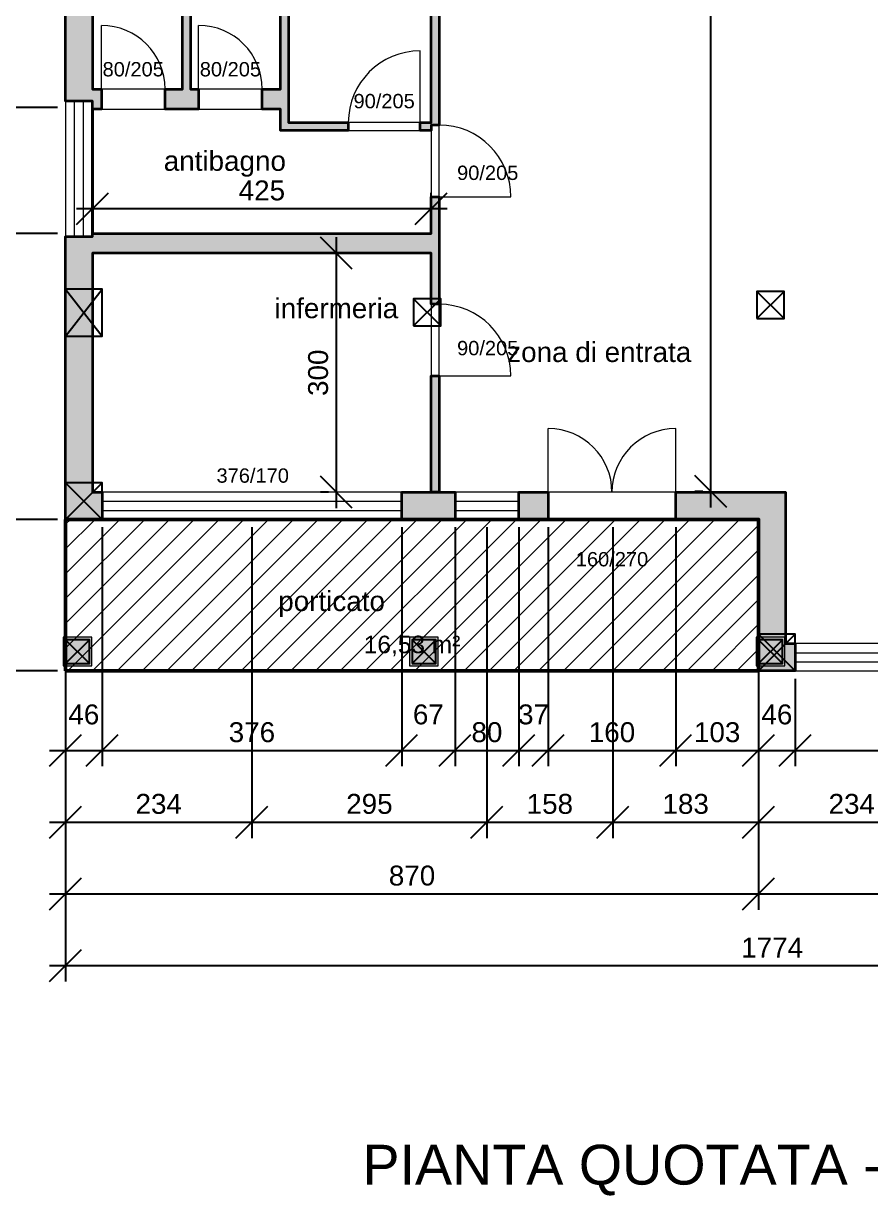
# Model space of a CAD drawing. Header units: millimetres. Extents: x 23 to 299, y 5 to 130.
# Drawn here: x 88.11 to 98.74, y 95.45 to 110.17 of the extents above; entities that cross this region are included whole.
import ezdxf
from ezdxf.enums import TextEntityAlignment as Align

# ---------------------------------------------------------------- set-up
doc = ezdxf.new("R2010")
doc.units = ezdxf.units.MM
doc.linetypes.add('DASHED', pattern=[1.524, 1.27, -0.254])
doc.layers.get('0').update_dxf_attribs({"lineweight": 25})
for name, color, linetype, lineweight in [('MURI', 8, 'Continuous', 35), ('PILASTRI', 7, 'Continuous', 25), ('PORTE', 3, 'Continuous', 18), ('PORTICATO', 4, 'Continuous', 25), ('PORTICATO_RETINO', 4, 'Continuous', 18), ('QUOTE', 5, 'Continuous', 13), ('SERRAMENTI', 4, 'Continuous', 18), ('TESTI', 7, 'Continuous', 18)]:
    doc.layers.add(name, color=color, linetype=linetype, lineweight=lineweight)
doc.styles.add('ARIAL', font='arial.ttf')
doc.dimstyles.new('Q100', dxfattribs={"dimscale": 100, "dimtxt": 0.0025, "dimasz": 2.5, "dimexe": 0.002, "dimexo": 0.001, "dimgap": 0.001, "dimtad": 1, "dimlfac": 100, "dimtxsty": 'ARIAL', "dimtsz": 0.002, "dimcen": 2.5, "dimdle": 0.002, "dimclrd": 5, "dimclre": 5, "dimclrt": 5, "dimazin": 3, "dimtfac": 1, "dimtmove": 0, "dimatfit": 3, "dimarcsym": 0})

# ---------------------------------------------------------------- blocks, each defined once
blk = doc.blocks.new('*D121')
at = {"layer": 'Defpoints', "color": 0, "transparency": 16777216}
for p in [(88.635, 103.941), (89.095, 103.941), (89.095, 101.041)]:
    blk.add_point(p, dxfattribs=at)
at = {"layer": 'QUOTE', "color": 5, "lineweight": -2, "transparency": 16777216}
for p, q in [((88.635, 103.841), (88.635, 100.841)), ((89.095, 103.841), (89.095, 100.841)), ((88.435, 100.841), (88.835, 101.241)), ((88.895, 100.841), (89.295, 101.241)), ((88.435, 101.041), (89.295, 101.041))]:
    blk.add_line(p, q, dxfattribs=at)
at = {"layer": 'QUOTE', "color": 5, "transparency": 16777216, "insert": (88.865, 101.491), "char_height": 0.25, "attachment_point": 5, "style": 'ARIAL'}
blk.add_mtext('46', dxfattribs=at)
blk = doc.blocks.new('*D122')
at = {"lineweight": -2, "transparency": 16777216}
for p, q in [((89.095, 103.841), (89.095, 100.841)), ((92.855, 103.841), (92.855, 100.841)), ((88.895, 100.841), (89.295, 101.241)), ((92.655, 100.841), (93.055, 101.241)), ((88.895, 101.041), (93.055, 101.041))]:
    blk.add_line(p, q, dxfattribs=at)
at = {"layer": 'Defpoints', "color": 0, "transparency": 16777216}
for p in [(89.095, 103.941), (92.855, 103.941), (92.855, 101.041)]:
    blk.add_point(p, dxfattribs=at)
at = {"transparency": 16777216, "insert": (90.975, 101.268), "char_height": 0.25, "attachment_point": 5, "style": 'ARIAL'}
blk.add_mtext('376', dxfattribs=at)
blk = doc.blocks.new('*D123')
at = {"layer": 'Defpoints', "color": 0, "transparency": 16777216}
for p in [(92.855, 103.941), (93.525, 103.941), (93.525, 101.041)]:
    blk.add_point(p, dxfattribs=at)
at = {"layer": 'QUOTE', "color": 5, "lineweight": -2, "transparency": 16777216}
for p, q in [((92.855, 103.841), (92.855, 100.841)), ((93.525, 103.841), (93.525, 100.841)), ((92.655, 100.841), (93.055, 101.241)), ((93.325, 100.841), (93.725, 101.241)), ((92.655, 101.041), (93.725, 101.041))]:
    blk.add_line(p, q, dxfattribs=at)
at = {"layer": 'QUOTE', "color": 5, "transparency": 16777216, "insert": (93.19, 101.491), "char_height": 0.25, "attachment_point": 5, "style": 'ARIAL'}
blk.add_mtext('67', dxfattribs=at)
blk = doc.blocks.new('*D124')
at = {"lineweight": -2, "transparency": 16777216}
for p, q in [((93.525, 103.841), (93.525, 100.841)), ((94.325, 103.841), (94.325, 100.841)), ((93.325, 100.841), (93.725, 101.241)), ((94.125, 100.841), (94.525, 101.241)), ((93.325, 101.041), (94.525, 101.041))]:
    blk.add_line(p, q, dxfattribs=at)
at = {"layer": 'Defpoints', "color": 0, "transparency": 16777216}
for p in [(93.525, 103.941), (94.325, 103.941), (94.325, 101.041)]:
    blk.add_point(p, dxfattribs=at)
at = {"transparency": 16777216, "insert": (93.925, 101.268), "char_height": 0.25, "attachment_point": 5, "style": 'ARIAL'}
blk.add_mtext('80', dxfattribs=at)
blk = doc.blocks.new('*D125')
at = {"layer": 'Defpoints', "color": 0, "transparency": 16777216}
for p in [(94.325, 103.941), (94.695, 103.941), (94.695, 101.041)]:
    blk.add_point(p, dxfattribs=at)
at = {"layer": 'QUOTE', "color": 5, "lineweight": -2, "transparency": 16777216}
for p, q in [((94.325, 103.841), (94.325, 100.841)), ((94.695, 103.841), (94.695, 100.841)), ((94.125, 100.841), (94.525, 101.241)), ((94.495, 100.841), (94.895, 101.241)), ((94.125, 101.041), (94.895, 101.041))]:
    blk.add_line(p, q, dxfattribs=at)
at = {"layer": 'QUOTE', "color": 5, "transparency": 16777216, "insert": (94.51, 101.491), "char_height": 0.25, "attachment_point": 5, "style": 'ARIAL'}
blk.add_mtext('37', dxfattribs=at)
blk = doc.blocks.new('*D126')
at = {"lineweight": -2, "transparency": 16777216}
for p, q in [((94.695, 103.841), (94.695, 100.841)), ((96.295, 103.841), (96.295, 100.841)), ((94.495, 100.841), (94.895, 101.241)), ((96.095, 100.841), (96.495, 101.241)), ((94.495, 101.041), (96.495, 101.041))]:
    blk.add_line(p, q, dxfattribs=at)
at = {"layer": 'Defpoints', "color": 0, "transparency": 16777216}
for p in [(94.695, 103.941), (96.295, 103.941), (96.295, 101.041)]:
    blk.add_point(p, dxfattribs=at)
at = {"transparency": 16777216, "insert": (95.495, 101.268), "char_height": 0.25, "attachment_point": 5, "style": 'ARIAL'}
blk.add_mtext('160', dxfattribs=at)
blk = doc.blocks.new('*D127')
at = {"lineweight": -2, "transparency": 16777216}
for p, q in [((96.295, 103.841), (96.295, 100.841)), ((97.335, 103.841), (97.335, 100.841)), ((96.095, 100.841), (96.495, 101.241)), ((97.135, 100.841), (97.535, 101.241)), ((96.095, 101.041), (97.535, 101.041))]:
    blk.add_line(p, q, dxfattribs=at)
at = {"layer": 'Defpoints', "color": 0, "transparency": 16777216}
for p in [(96.295, 103.941), (97.335, 103.941), (97.335, 101.041)]:
    blk.add_point(p, dxfattribs=at)
at = {"transparency": 16777216, "insert": (96.815, 101.268), "char_height": 0.25, "attachment_point": 5, "style": 'ARIAL'}
blk.add_mtext('103', dxfattribs=at)
blk = doc.blocks.new('*D128')
at = {"layer": 'Defpoints', "color": 0, "transparency": 16777216}
for p in [(97.335, 102.041), (97.795, 102.041), (97.795, 101.041)]:
    blk.add_point(p, dxfattribs=at)
at = {"layer": 'QUOTE', "color": 5, "lineweight": -2, "transparency": 16777216}
for p, q in [((97.335, 101.941), (97.335, 100.841)), ((97.795, 101.941), (97.795, 100.841)), ((97.135, 100.841), (97.535, 101.241)), ((97.595, 100.841), (97.995, 101.241)), ((97.135, 101.041), (97.995, 101.041))]:
    blk.add_line(p, q, dxfattribs=at)
at = {"layer": 'QUOTE', "color": 5, "transparency": 16777216, "insert": (97.565, 101.491), "char_height": 0.25, "attachment_point": 5, "style": 'ARIAL'}
blk.add_mtext('46', dxfattribs=at)
blk = doc.blocks.new('*D129')
at = {"lineweight": -2, "transparency": 16777216}
for p, q in [((97.795, 101.941), (97.795, 100.841)), ((101.555, 101.941), (101.555, 100.841)), ((97.595, 100.841), (97.995, 101.241)), ((101.355, 100.841), (101.755, 101.241)), ((97.595, 101.041), (101.755, 101.041))]:
    blk.add_line(p, q, dxfattribs=at)
at = {"layer": 'Defpoints', "color": 0, "transparency": 16777216}
for p in [(97.795, 102.041), (101.555, 102.041), (101.555, 101.041)]:
    blk.add_point(p, dxfattribs=at)
at = {"transparency": 16777216, "insert": (99.675, 101.268), "char_height": 0.25, "attachment_point": 5, "style": 'ARIAL'}
blk.add_mtext('376', dxfattribs=at)
blk = doc.blocks.new('*D133')
at = {"lineweight": -2, "transparency": 16777216}
for p, q in [((88.635, 103.841), (88.635, 99.941)), ((90.975, 103.841), (90.975, 99.941)), ((88.435, 99.941), (88.835, 100.341)), ((90.775, 99.941), (91.175, 100.341)), ((88.435, 100.141), (91.175, 100.141))]:
    blk.add_line(p, q, dxfattribs=at)
at = {"layer": 'Defpoints', "color": 0, "transparency": 16777216}
for p in [(88.635, 103.941), (90.975, 103.941), (90.975, 100.141)]:
    blk.add_point(p, dxfattribs=at)
at = {"transparency": 16777216, "insert": (89.805, 100.368), "char_height": 0.25, "attachment_point": 5, "style": 'ARIAL'}
blk.add_mtext('234', dxfattribs=at)
blk = doc.blocks.new('*D134')
at = {"lineweight": -2, "transparency": 16777216}
for p, q in [((90.975, 103.841), (90.975, 99.941)), ((93.925, 103.841), (93.925, 99.941)), ((90.775, 99.941), (91.175, 100.341)), ((93.725, 99.941), (94.125, 100.341)), ((90.775, 100.141), (94.125, 100.141))]:
    blk.add_line(p, q, dxfattribs=at)
at = {"layer": 'Defpoints', "color": 0, "transparency": 16777216}
for p in [(90.975, 103.941), (93.925, 103.941), (93.925, 100.141)]:
    blk.add_point(p, dxfattribs=at)
at = {"transparency": 16777216, "insert": (92.45, 100.368), "char_height": 0.25, "attachment_point": 5, "style": 'ARIAL'}
blk.add_mtext('295', dxfattribs=at)
blk = doc.blocks.new('*D135')
at = {"lineweight": -2, "transparency": 16777216}
for p, q in [((93.925, 103.841), (93.925, 99.941)), ((95.505, 103.841), (95.505, 99.941)), ((93.725, 99.941), (94.125, 100.341)), ((95.305, 99.941), (95.705, 100.341)), ((93.725, 100.141), (95.705, 100.141))]:
    blk.add_line(p, q, dxfattribs=at)
at = {"layer": 'Defpoints', "color": 0, "transparency": 16777216}
for p in [(93.925, 103.941), (95.505, 103.941), (95.505, 100.141)]:
    blk.add_point(p, dxfattribs=at)
at = {"transparency": 16777216, "insert": (94.715, 100.368), "char_height": 0.25, "attachment_point": 5, "style": 'ARIAL'}
blk.add_mtext('158', dxfattribs=at)
blk = doc.blocks.new('*D136')
at = {"lineweight": -2, "transparency": 16777216}
for p, q in [((95.505, 103.841), (95.505, 99.941)), ((97.335, 103.841), (97.335, 99.941)), ((95.305, 99.941), (95.705, 100.341)), ((97.135, 99.941), (97.535, 100.341)), ((95.305, 100.141), (97.535, 100.141))]:
    blk.add_line(p, q, dxfattribs=at)
at = {"layer": 'Defpoints', "color": 0, "transparency": 16777216}
for p in [(95.505, 103.941), (97.335, 103.941), (97.335, 100.141)]:
    blk.add_point(p, dxfattribs=at)
at = {"transparency": 16777216, "insert": (96.42, 100.368), "char_height": 0.25, "attachment_point": 5, "style": 'ARIAL'}
blk.add_mtext('183', dxfattribs=at)
blk = doc.blocks.new('*D137')
at = {"lineweight": -2, "transparency": 16777216}
for p, q in [((97.335, 101.941), (97.335, 99.941)), ((99.675, 101.941), (99.675, 99.941)), ((97.135, 99.941), (97.535, 100.341)), ((99.475, 99.941), (99.875, 100.341)), ((97.135, 100.141), (99.875, 100.141))]:
    blk.add_line(p, q, dxfattribs=at)
at = {"layer": 'Defpoints', "color": 0, "transparency": 16777216}
for p in [(97.335, 102.041), (99.675, 102.041), (99.675, 100.141)]:
    blk.add_point(p, dxfattribs=at)
at = {"transparency": 16777216, "insert": (98.505, 100.368), "char_height": 0.25, "attachment_point": 5, "style": 'ARIAL'}
blk.add_mtext('234', dxfattribs=at)
blk = doc.blocks.new('*D140')
at = {"lineweight": -2, "transparency": 16777216}
for p, q in [((88.635, 101.941), (88.635, 99.041)), ((97.335, 101.941), (97.335, 99.041)), ((88.435, 99.041), (88.835, 99.441)), ((97.135, 99.041), (97.535, 99.441)), ((88.435, 99.241), (97.535, 99.241))]:
    blk.add_line(p, q, dxfattribs=at)
at = {"layer": 'Defpoints', "color": 0, "transparency": 16777216}
for p in [(88.635, 102.041), (97.335, 102.041), (97.335, 99.241)]:
    blk.add_point(p, dxfattribs=at)
at = {"transparency": 16777216, "insert": (92.985, 99.468), "char_height": 0.25, "attachment_point": 5, "style": 'ARIAL'}
blk.add_mtext('870', dxfattribs=at)
blk = doc.blocks.new('*D141')
at = {"lineweight": -2, "transparency": 16777216}
for p, q in [((97.335, 101.941), (97.335, 99.041)), ((106.375, 101.941), (106.375, 99.041)), ((97.135, 99.041), (97.535, 99.441)), ((106.175, 99.041), (106.575, 99.441)), ((97.135, 99.241), (106.575, 99.241))]:
    blk.add_line(p, q, dxfattribs=at)
at = {"layer": 'Defpoints', "color": 0, "transparency": 16777216}
for p in [(97.335, 102.041), (106.375, 102.041), (106.375, 99.241)]:
    blk.add_point(p, dxfattribs=at)
at = {"transparency": 16777216, "insert": (101.855, 99.468), "char_height": 0.25, "attachment_point": 5, "style": 'ARIAL'}
blk.add_mtext('904', dxfattribs=at)
blk = doc.blocks.new('*D142')
at = {"lineweight": -2, "transparency": 16777216}
for p, q in [((88.635, 101.941), (88.635, 98.141)), ((106.375, 101.941), (106.375, 98.141)), ((88.435, 98.141), (88.835, 98.541)), ((106.175, 98.141), (106.575, 98.541)), ((88.435, 98.341), (106.575, 98.341))]:
    blk.add_line(p, q, dxfattribs=at)
at = {"layer": 'Defpoints', "color": 0, "transparency": 16777216}
for p in [(88.635, 102.041), (106.375, 102.041), (106.375, 98.341)]:
    blk.add_point(p, dxfattribs=at)
at = {"transparency": 16777216, "insert": (97.505, 98.566), "char_height": 0.25, "attachment_point": 5, "style": 'ARIAL'}
blk.add_mtext('1774', dxfattribs=at)
blk = doc.blocks.new('*D143')
at = {"lineweight": -2, "transparency": 16777216}
for p, q in [((87.835, 103.741), (87.435, 104.141)), ((87.635, 101.841), (87.635, 104.141)), ((88.535, 103.941), (87.435, 103.941)), ((87.835, 101.841), (87.435, 102.241)), ((88.535, 102.041), (87.435, 102.041))]:
    blk.add_line(p, q, dxfattribs=at)
at = {"layer": 'Defpoints', "color": 0, "transparency": 16777216}
for p in [(87.635, 103.941), (88.635, 103.941), (88.635, 102.041)]:
    blk.add_point(p, dxfattribs=at)
at = {"transparency": 16777216, "insert": (87.407, 102.991), "char_height": 0.25, "attachment_point": 5, "rotation": 90, "style": 'ARIAL'}
blk.add_mtext('190', dxfattribs=at)
blk = doc.blocks.new('*D144')
at = {"lineweight": -2, "transparency": 16777216}
for p, q in [((87.835, 107.331), (87.435, 107.731)), ((87.635, 103.741), (87.635, 107.731)), ((88.535, 107.531), (87.435, 107.531)), ((87.835, 103.741), (87.435, 104.141)), ((88.535, 103.941), (87.435, 103.941))]:
    blk.add_line(p, q, dxfattribs=at)
at = {"layer": 'Defpoints', "color": 0, "transparency": 16777216}
for p in [(87.635, 107.531), (88.635, 107.531), (88.635, 103.941)]:
    blk.add_point(p, dxfattribs=at)
at = {"transparency": 16777216, "insert": (87.407, 105.736), "char_height": 0.25, "attachment_point": 5, "rotation": 90, "style": 'ARIAL'}
blk.add_mtext('359', dxfattribs=at)
blk = doc.blocks.new('*D145')
at = {"lineweight": -2, "transparency": 16777216}
for p, q in [((87.835, 108.911), (87.435, 109.311)), ((87.635, 107.331), (87.635, 109.311)), ((88.535, 109.111), (87.435, 109.111)), ((87.835, 107.331), (87.435, 107.731)), ((88.535, 107.531), (87.435, 107.531))]:
    blk.add_line(p, q, dxfattribs=at)
at = {"layer": 'Defpoints', "color": 0, "transparency": 16777216}
for p in [(87.635, 109.111), (88.635, 109.111), (88.635, 107.531)]:
    blk.add_point(p, dxfattribs=at)
at = {"transparency": 16777216, "insert": (87.407, 108.321), "char_height": 0.25, "attachment_point": 5, "rotation": 90, "style": 'ARIAL'}
blk.add_mtext('158', dxfattribs=at)
blk = doc.blocks.new('*D146')
at = {"lineweight": -2, "transparency": 16777216}
for p, q in [((87.835, 110.881), (87.435, 111.281)), ((87.635, 108.911), (87.635, 111.281)), ((88.535, 111.081), (87.435, 111.081)), ((87.835, 108.911), (87.435, 109.311)), ((88.535, 109.111), (87.435, 109.111))]:
    blk.add_line(p, q, dxfattribs=at)
at = {"layer": 'Defpoints', "color": 0, "transparency": 16777216}
for p in [(87.635, 111.081), (88.635, 111.081), (88.635, 109.111)]:
    blk.add_point(p, dxfattribs=at)
at = {"transparency": 16777216, "insert": (87.407, 110.096), "char_height": 0.25, "attachment_point": 5, "rotation": 90, "style": 'ARIAL'}
blk.add_mtext('197', dxfattribs=at)
blk = doc.blocks.new('*D151')
at = {"lineweight": -2, "transparency": 16777216}
for p, q in [((86.935, 110.881), (86.535, 111.281)), ((86.735, 101.841), (86.735, 111.281)), ((88.535, 111.081), (86.535, 111.081)), ((86.935, 101.841), (86.535, 102.241)), ((88.535, 102.041), (86.535, 102.041))]:
    blk.add_line(p, q, dxfattribs=at)
at = {"layer": 'Defpoints', "color": 0, "transparency": 16777216}
for p in [(86.735, 111.081), (88.635, 111.081), (88.635, 102.041)]:
    blk.add_point(p, dxfattribs=at)
at = {"transparency": 16777216, "insert": (86.507, 106.561), "char_height": 0.25, "attachment_point": 5, "rotation": 90, "style": 'ARIAL'}
blk.add_mtext('904', dxfattribs=at)
blk = doc.blocks.new('*D153')
at = {"lineweight": -2, "transparency": 16777216}
for p, q in [((86.035, 119.631), (85.635, 120.031)), ((85.835, 101.841), (85.835, 120.031)), ((88.535, 119.831), (85.635, 119.831)), ((86.035, 101.841), (85.635, 102.241)), ((88.535, 102.041), (85.635, 102.041))]:
    blk.add_line(p, q, dxfattribs=at)
at = {"layer": 'Defpoints', "color": 0, "transparency": 16777216}
for p in [(85.835, 119.831), (88.635, 119.831), (88.635, 102.041)]:
    blk.add_point(p, dxfattribs=at)
at = {"transparency": 16777216, "insert": (85.607, 110.936), "char_height": 0.25, "attachment_point": 5, "rotation": 90, "style": 'ARIAL'}
blk.add_mtext('1779', dxfattribs=at)
blk = doc.blocks.new('*D86')
at = {"lineweight": -2, "transparency": 16777216}
for p, q in [((96.935, 119.291), (96.535, 119.691)), ((96.735, 104.091), (96.735, 119.691)), ((96.635, 119.491), (96.535, 119.491)), ((96.935, 104.091), (96.535, 104.491)), ((96.635, 104.291), (96.535, 104.291))]:
    blk.add_line(p, q, dxfattribs=at)
at = {"layer": 'Defpoints', "color": 0, "transparency": 16777216}
for p in [(96.735, 119.491), (96.735, 119.491), (96.735, 104.291)]:
    blk.add_point(p, dxfattribs=at)
at = {"transparency": 16777216, "insert": (96.507, 111.891), "char_height": 0.25, "attachment_point": 5, "rotation": 90, "style": 'ARIAL'}
blk.add_mtext('1520', dxfattribs=at)
blk = doc.blocks.new('*D92')
at = {"lineweight": -2, "transparency": 16777216}
for p, q in [((92.235, 107.081), (91.835, 107.481)), ((92.035, 104.081), (92.035, 107.481)), ((91.935, 107.281), (91.835, 107.281)), ((92.235, 104.081), (91.835, 104.481)), ((91.935, 104.281), (91.835, 104.281))]:
    blk.add_line(p, q, dxfattribs=at)
at = {"layer": 'Defpoints', "color": 0, "transparency": 16777216}
for p in [(92.035, 107.281), (92.035, 107.281), (92.035, 104.281)]:
    blk.add_point(p, dxfattribs=at)
at = {"transparency": 16777216, "insert": (91.807, 105.781), "char_height": 0.25, "attachment_point": 5, "rotation": 90, "style": 'ARIAL'}
blk.add_mtext('300', dxfattribs=at)
blk = doc.blocks.new('*D93')
at = {"lineweight": -2, "transparency": 16777216}
for p, q in [((88.775, 107.641), (89.175, 108.041)), ((88.975, 107.941), (88.975, 108.041)), ((93.025, 107.641), (93.425, 108.041)), ((93.225, 107.941), (93.225, 108.041)), ((88.775, 107.841), (93.425, 107.841))]:
    blk.add_line(p, q, dxfattribs=at)
at = {"layer": 'Defpoints', "color": 0, "transparency": 16777216}
for p in [(88.975, 107.841), (93.225, 107.841), (93.225, 107.841)]:
    blk.add_point(p, dxfattribs=at)
at = {"transparency": 16777216, "insert": (91.1, 108.068), "char_height": 0.25, "attachment_point": 5, "style": 'ARIAL'}
blk.add_mtext('425', dxfattribs=at)

msp = doc.modelspace()

# ---------------------------------------------------------------- hatches: boundary and pattern name
at = {"layer": 'MURI'}
h = msp.add_hatch(color=8, dxfattribs=at)
h.dxf.hatch_style = 1
h.paths.add_polyline_path([(92.98495, 111.08072), (92.98495, 111.26072), (93.32495, 111.26072), (93.32495, 110.74072), (93.32495, 110.74072), (93.32495, 108.92072), (93.32495, 108.89072), (93.22495, 108.89072), (93.22495, 108.82072), (93.08495, 108.82072), (93.08495, 108.92072), (93.22495, 108.92072), (93.22495, 110.74072), (91.43495, 110.74072), (91.43495, 109.34072), (91.43495, 109.09072), (91.43495, 108.92072), (92.18495, 108.92072), (92.18495, 108.82072), (91.43495, 108.82072), (91.33495, 108.82072), (91.33495, 109.09072), (91.10495, 109.09072), (91.10495, 109.34072), (91.33495, 109.34072), (91.33495, 110.74072), (90.20495, 110.74072), (90.20495, 109.34072), (90.30495, 109.34072), (90.30495, 109.09072), (90.20495, 109.09072), (90.10495, 109.09072), (89.88495, 109.09072), (89.88495, 109.34072), (90.10495, 109.34072), (90.10495, 110.74072), (88.97495, 110.74072), (88.97495, 109.34072), (89.08495, 109.34072), (89.08495, 109.09072), (88.97495, 109.09072), (88.97495, 107.53072), (93.22495, 107.53072), (93.22495, 107.99072), (93.32495, 107.99072), (93.32495, 107.53072), (93.32495, 107.28072), (93.32495, 106.64072), (93.22495, 106.64072), (93.22495, 107.28072), (88.97495, 107.28072), (88.97495, 104.28072), (89.09495, 104.28072), (89.09495, 103.94072), (88.63495, 103.94072), (88.63495, 107.49072), (88.97495, 107.49072), (88.97495, 109.19072), (88.63495, 109.19072), (88.63495, 111.08072)])
h = msp.add_hatch(color=8, dxfattribs=at)
h.dxf.hatch_style = 1
h.paths.add_polyline_path([(93.32495, 104.28072), (93.22495, 104.28072), (93.22495, 105.74072), (93.32495, 105.74072)])
h = msp.add_hatch(color=8, dxfattribs=at)
h.dxf.hatch_style = 1
h.paths.add_polyline_path([(92.85495, 103.94072), (92.85495, 104.28072), (93.52495, 104.28072), (93.52495, 103.94072)])
h = msp.add_hatch(color=8, dxfattribs=at)
h.dxf.hatch_style = 1
h.paths.add_polyline_path([(94.32495, 103.94072), (94.32495, 104.28072), (94.69495, 104.28072), (94.69495, 103.94072)])
h = msp.add_hatch(color=8, dxfattribs=at)
h.dxf.hatch_style = 1
h.paths.add_polyline_path([(97.33495, 102.04072), (97.33495, 103.94072), (96.29495, 103.94072), (96.29495, 104.28072), (97.67495, 104.28072), (97.67495, 102.38072), (97.79495, 102.38072), (97.79495, 102.04072)])
at = {"layer": 'PORTICATO_RETINO'}
h = msp.add_hatch(dxfattribs=at)
h.set_pattern_fill('PORTICATO_RETINO', color=4)
h.set_pattern_definition([(45, (0, 0), (-0.155562, 0.155562), [])])
h.paths.add_polyline_path([(88.63495, 102.04072), (97.33495, 102.04072), (97.33495, 103.94072), (88.63495, 103.94072)])
at = {"layer": 'PORTICATO_RETINO', "true_color": 0x282828}
h = msp.add_hatch(color=250, dxfattribs=at)
h.dxf.hatch_style = 1
h.paths.add_polyline_path([(88.60495, 102.10072), (88.96495, 102.10072), (88.96495, 102.46072), (88.60495, 102.46072)])
h = msp.add_hatch(color=250, dxfattribs=at)
h.dxf.hatch_style = 1
h.paths.add_polyline_path([(92.95495, 102.10072), (93.31495, 102.10072), (93.31495, 102.46072), (92.95495, 102.46072)])
h = msp.add_hatch(color=250, dxfattribs=at)
h.dxf.hatch_style = 1
h.paths.add_polyline_path([(97.30495, 102.10072), (97.66495, 102.10072), (97.66495, 102.46072), (97.30495, 102.46072)])

# ---------------------------------------------------------------- linework, layer by layer
at = {"layer": 'MURI', "color": 7}
for points in [[(88.97495, 110.74072), (88.97495, 109.34072), (89.08495, 109.34072), (89.08495, 109.09072), (88.97495, 109.09072), (88.97495, 107.53072), (93.22495, 107.53072), (93.22495, 107.99072), (93.32495, 107.99072), (93.32495, 107.53072), (93.32495, 107.28072), (93.32495, 106.64072), (93.22495, 106.64072), (93.22495, 107.28072), (88.97495, 107.28072), (88.97495, 104.28072), (89.09495, 104.28072), (89.09495, 103.94072), (88.63495, 103.94072), (88.63495, 107.49072), (88.97495, 107.49072), (88.97495, 109.19072), (88.63495, 109.19072), (88.63495, 111.08072)], [(90.20495, 110.74072), (90.20495, 109.34072), (90.30495, 109.34072), (90.30495, 109.09072), (90.20495, 109.09072), (90.10495, 109.09072), (89.88495, 109.09072), (89.88495, 109.34072), (90.10495, 109.34072), (90.10495, 110.74072)], [(91.43495, 110.74072), (91.43495, 109.34072), (91.43495, 109.09072), (91.43495, 108.92072), (92.18495, 108.92072), (92.18495, 108.82072), (91.43495, 108.82072), (91.33495, 108.82072), (91.33495, 109.09072), (91.10495, 109.09072), (91.10495, 109.34072), (91.33495, 109.34072), (91.33495, 110.74072)], [(93.32495, 110.74072), (93.32495, 108.92072), (93.32495, 108.89072), (93.22495, 108.89072), (93.22495, 108.82072), (93.08495, 108.82072), (93.08495, 108.92072), (93.22495, 108.92072), (93.22495, 110.74072)]]:
    msp.add_lwpolyline(points, dxfattribs=at)
for points in [[(93.32495, 104.28072), (93.22495, 104.28072), (93.22495, 105.74072), (93.32495, 105.74072)], [(92.85495, 103.94072), (92.85495, 104.28072), (93.52495, 104.28072), (93.52495, 103.94072)], [(94.32495, 103.94072), (94.32495, 104.28072), (94.69495, 104.28072), (94.69495, 103.94072)], [(97.33495, 102.04072), (97.33495, 103.94072), (96.29495, 103.94072), (96.29495, 104.28072), (97.67495, 104.28072), (97.67495, 102.38072), (97.79495, 102.38072), (97.79495, 102.04072)]]:
    msp.add_lwpolyline(points, close=True, dxfattribs=at)
at = {"layer": 'PILASTRI', "color": 7}
for p, q in [((88.63495, 106.24072), (89.09495, 106.83072)), ((88.63495, 106.83072), (89.09495, 106.24072)), ((93.00495, 106.37072), (93.34495, 106.71072)), ((93.00495, 106.71072), (93.34495, 106.37072)), ((97.31495, 106.46072), (97.65495, 106.80072)), ((97.31495, 106.80072), (97.65495, 106.46072)), ((88.63495, 103.94072), (89.09495, 104.40072)), ((88.63495, 104.40072), (89.09495, 103.94072)), ((88.63495, 102.13072), (88.93495, 102.43072)), ((88.63495, 102.43072), (88.93495, 102.13072)), ((92.98495, 102.13072), (93.28495, 102.43072)), ((92.98495, 102.43072), (93.28495, 102.13072)), ((97.33495, 102.04072), (97.79495, 102.50072)), ((97.33495, 102.50072), (97.79495, 102.04072)), ((97.33495, 102.13072), (97.63495, 102.43072)), ((97.33495, 102.43072), (97.63495, 102.13072))]:
    msp.add_line(p, q, dxfattribs=at)
for points in [[(88.63495, 106.24072), (89.09495, 106.24072), (89.09495, 106.83072), (88.63495, 106.83072)], [(93.00495, 106.37072), (93.34495, 106.37072), (93.34495, 106.71072), (93.00495, 106.71072)], [(97.31495, 106.46072), (97.65495, 106.46072), (97.65495, 106.80072), (97.31495, 106.80072)], [(88.63495, 103.94072), (89.09495, 103.94072), (89.09495, 104.40072), (88.63495, 104.40072)], [(88.63495, 102.13072), (88.93495, 102.13072), (88.93495, 102.43072), (88.63495, 102.43072)], [(92.98495, 102.13072), (93.28495, 102.13072), (93.28495, 102.43072), (92.98495, 102.43072)], [(97.33495, 102.04072), (97.79495, 102.04072), (97.79495, 102.50072), (97.33495, 102.50072)], [(97.33495, 102.13072), (97.63495, 102.13072), (97.63495, 102.43072), (97.33495, 102.43072)]]:
    msp.add_lwpolyline(points, close=True, dxfattribs=at)
at = {"layer": 'PORTE', "color": 3}
for p, q in [((89.08495, 109.34072), (89.08495, 110.14072)), ((90.30495, 109.34072), (90.30495, 110.14072)), ((93.08495, 108.92072), (93.08495, 109.82072)), ((93.32495, 107.99072), (94.22495, 107.99072)), ((93.32495, 105.74072), (94.22495, 105.74072)), ((94.69495, 104.28072), (94.69495, 105.08072)), ((96.29495, 104.28072), (96.29495, 105.08072))]:
    msp.add_line(p, q, dxfattribs=at)
for points in [[(89.08495, 109.09072), (89.88495, 109.09072), (89.88495, 109.34072), (89.08495, 109.34072)], [(90.30495, 109.09072), (91.10495, 109.09072), (91.10495, 109.34072), (90.30495, 109.34072)], [(92.18495, 108.82072), (93.08495, 108.82072), (93.08495, 108.92072), (92.18495, 108.92072)], [(93.22495, 107.99072), (93.32495, 107.99072), (93.32495, 108.89072), (93.22495, 108.89072)], [(93.22495, 105.74072), (93.32495, 105.74072), (93.32495, 106.64072), (93.22495, 106.64072)], [(94.69495, 103.94072), (96.29495, 103.94072), (96.29495, 104.28072), (94.69495, 104.28072)]]:
    msp.add_lwpolyline(points, close=True, dxfattribs=at)
for centre, radius, start, end in [((89.08495, 109.34072), 0.8, 0, 90), ((90.30495, 109.34072), 0.8, 0, 90), ((93.08495, 108.92072), 0.9, 90, 180), ((93.32495, 107.99072), 0.9, 0, 90), ((93.32495, 105.74072), 0.9, 0, 90), ((94.69495, 104.28072), 0.8, 0, 90), ((96.29495, 104.28072), 0.8, 90, 180)]:
    msp.add_arc(centre, radius, start, end, dxfattribs=at)
at = {"layer": 'PORTICATO', "color": 4, "linetype": 'DASHED'}
msp.add_lwpolyline([(88.63495, 102.04072), (97.33495, 102.04072), (97.33495, 103.94072), (88.63495, 103.94072)], close=True, dxfattribs=at)
at = {"layer": 'PORTICATO_RETINO', "color": 4, "lineweight": 50}
msp.add_lwpolyline([(88.63495, 102.04072), (97.33495, 102.04072), (97.33495, 103.94072), (88.63495, 103.94072)], close=True, dxfattribs=at)
at = {"layer": 'PORTICATO_RETINO', "color": 7}
for points in [[(88.60495, 102.10072), (88.96495, 102.10072), (88.96495, 102.46072), (88.60495, 102.46072)], [(92.95495, 102.10072), (93.31495, 102.10072), (93.31495, 102.46072), (92.95495, 102.46072)], [(97.30495, 102.10072), (97.66495, 102.10072), (97.66495, 102.46072), (97.30495, 102.46072)]]:
    msp.add_lwpolyline(points, close=True, dxfattribs=at)
at = {"layer": 'SERRAMENTI', "color": 4}
for p, q in [((88.74828, 107.49072), (88.74828, 109.19072)), ((88.86162, 107.49072), (88.86162, 109.19072)), ((89.09495, 104.16738), (92.85495, 104.16738)), ((93.52495, 104.16738), (94.32495, 104.16738)), ((89.09495, 104.05405), (92.85495, 104.05405)), ((93.52495, 104.05405), (94.32495, 104.05405)), ((97.79495, 102.26738), (101.55495, 102.26738)), ((97.79495, 102.15405), (101.55495, 102.15405))]:
    msp.add_line(p, q, dxfattribs=at)
for points in [[(88.63495, 107.49072), (88.97495, 107.49072), (88.97495, 109.19072), (88.63495, 109.19072)], [(89.09495, 103.94072), (92.85495, 103.94072), (92.85495, 104.28072), (89.09495, 104.28072)], [(93.52495, 103.94072), (94.32495, 103.94072), (94.32495, 104.28072), (93.52495, 104.28072)], [(97.79495, 102.04072), (101.55495, 102.04072), (101.55495, 102.38072), (97.79495, 102.38072)]]:
    msp.add_lwpolyline(points, close=True, dxfattribs=at)

# ---------------------------------------------------------------- texts
at = {"layer": 'TESTI', "style": 'ARIAL'}
for s, height, p in [('80/205', 0.18, (89.48495, 109.59072)), ('80/205', 0.18, (90.70495, 109.59072)), ('90/205', 0.18, (92.63495, 109.19072)), ('antibagno', 0.25, (90.63495, 108.44072)), ('90/205', 0.18, (93.93495, 108.29072)), ('infermeria', 0.25, (92.03495, 106.59072)), ('90/205', 0.18, (93.93495, 106.09072)), ('zona di entrata', 0.25, (95.33495, 106.04072)), ('376/170', 0.18, (90.98495, 104.49072)), ('160/270', 0.18, (95.49495, 103.44072)), ('porticato', 0.25, (91.97519, 102.91504)), ('16,53 m²', 0.22, (92.98495, 102.37072)), ('PIANTA QUOTATA - scala 1:100', 0.5, (97.50495, 95.84072))]:
    msp.add_text(s, height=height, dxfattribs=at).set_placement(p, align=Align.MIDDLE_CENTER)

# ---------------------------------------------------------------- dimensions: what is measured, and where the dimension line sits
at = {"layer": 'QUOTE'}
for base, p1, p2, picture, middle in [((85.83495, 119.83072), (88.63495, 102.04072), (88.63495, 119.83072), '*D153', (85.60731, 110.93572)), ((96.73495, 119.49072), (96.73495, 104.29072), (96.73495, 119.49072), '*D86', (96.50731, 111.89072)), ((86.73495, 111.08072), (88.63495, 102.04072), (88.63495, 111.08072), '*D151', (86.50731, 106.56072)), ((87.63495, 111.08072), (88.63495, 109.11072), (88.63495, 111.08072), '*D146', (87.40731, 110.09572)), ((87.63495, 109.11072), (88.63495, 107.53072), (88.63495, 109.11072), '*D145', (87.40731, 108.32072)), ((87.63495, 107.53072), (88.63495, 103.94072), (88.63495, 107.53072), '*D144', (87.40722, 105.73572)), ((92.03495, 107.28072), (92.03495, 104.28072), (92.03495, 107.28072), '*D92', (91.80722, 105.78072)), ((87.63495, 103.94072), (88.63495, 102.04072), (88.63495, 103.94072), '*D143', (87.40731, 102.99072))]:
    dim = msp.add_linear_dim(base=base, p1=p1, p2=p2, angle=90, dimstyle='Q100', dxfattribs=at)
    dim.commit()
    dim.dimension.update_dxf_attribs({"geometry": picture, "text_midpoint": middle})
for base, p1, p2, picture, middle in [((93.22495, 107.84072), (88.97495, 107.84072), (93.22495, 107.84072), '*D93', (91.09995, 108.06836)), ((90.97495, 100.14072), (88.63495, 103.94072), (90.97495, 103.94072), '*D133', (89.80495, 100.36844)), ((92.85495, 101.04072), (89.09495, 103.94072), (92.85495, 103.94072), '*D122', (90.97495, 101.26844)), ((93.92495, 100.14072), (90.97495, 103.94072), (93.92495, 103.94072), '*D134', (92.44995, 100.36836)), ((94.32495, 101.04072), (93.52495, 103.94072), (94.32495, 103.94072), '*D124', (93.92495, 101.26836)), ((95.50495, 100.14072), (93.92495, 103.94072), (95.50495, 103.94072), '*D135', (94.71495, 100.36836)), ((96.29495, 101.04072), (94.69495, 103.94072), (96.29495, 103.94072), '*D126', (95.49495, 101.26836)), ((97.33495, 100.14072), (95.50495, 103.94072), (97.33495, 103.94072), '*D136', (96.41995, 100.36844)), ((97.33495, 99.24072), (88.63495, 102.04072), (97.33495, 102.04072), '*D140', (92.98495, 99.46836)), ((106.37495, 98.34072), (88.63495, 102.04072), (106.37495, 102.04072), '*D142', (97.50495, 98.56623)), ((99.67495, 100.14072), (97.33495, 102.04072), (99.67495, 102.04072), '*D137', (98.50495, 100.36844)), ((106.37495, 99.24072), (97.33495, 102.04072), (106.37495, 102.04072), '*D141', (101.85495, 99.46836)), ((101.55495, 101.04072), (97.79495, 102.04072), (101.55495, 102.04072), '*D129', (99.67495, 101.26844))]:
    dim = msp.add_linear_dim(base=base, p1=p1, p2=p2, dimstyle='Q100', dxfattribs=at)
    dim.commit()
    dim.dimension.update_dxf_attribs({"geometry": picture, "text_midpoint": middle})
for base, p1, p2, picture, middle in [((89.09495, 101.04072), (88.63495, 103.94072), (89.09495, 103.94072), '*D121', (88.86495, 101.49072)), ((93.52495, 101.04072), (92.85495, 103.94072), (93.52495, 103.94072), '*D123', (93.18995, 101.49072)), ((94.69495, 101.04072), (94.32495, 103.94072), (94.69495, 103.94072), '*D125', (94.50995, 101.49072)), ((97.79495, 101.04072), (97.33495, 102.04072), (97.79495, 102.04072), '*D128', (97.56495, 101.49072))]:
    dim = msp.add_linear_dim(base=base, p1=p1, p2=p2, dimstyle='Q100', override={"dimtmove": 2}, dxfattribs=at)
    dim.commit()
    dim.dimension.update_dxf_attribs({"geometry": picture, "text_midpoint": middle, "dimtype": 160})
dim = msp.add_linear_dim(base=(97.33495, 101.04072), p1=(96.29495, 103.94072), p2=(97.33495, 103.94072), text='103', dimstyle='Q100', dxfattribs=at)
dim.commit()
dim.dimension.update_dxf_attribs({"geometry": '*D127', "text_midpoint": (96.81495, 101.26844)})

doc.saveas('drawing.dxf')
